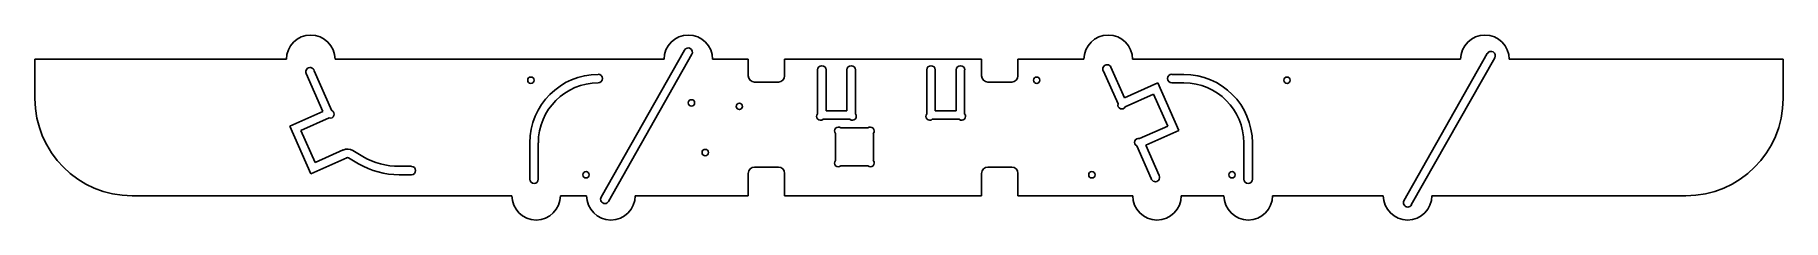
# Model space of a CAD drawing. Extents: x 91 to 1920, y 272 to 465.
import ezdxf

# ---------------------------------------------------------------- set-up
doc = ezdxf.new("R2010")
doc.units = 0
doc.header["$LTSCALE"] = 12.7
doc.layers.add('VISIBLE', color=7, linetype='CONTINUOUS')

msp = doc.modelspace()

# ---------------------------------------------------------------- linework, layer by layer
at = {"layer": 'VISIBLE'}
for p, q in [((90.9, 440), (90.9, 398.8)), ((354, 440), (90.9, 440)), ((749, 440), (404.8, 440)), ((683.2, 295.7), (770.5, 449.6)), ((691, 291.3), (778.2, 445.2)), ((837.1, 440), (799.8, 440)), ((837.1, 440), (837.1, 422.7)), ((875.2, 440), (875.2, 422.7)), ((1081.2, 440), (875.2, 440)), ((1081.2, 440), (1081.2, 422.7)), ((1119.3, 440), (1119.3, 422.7)), ((1188.3, 440), (1119.3, 440)), ((1582.4, 440), (1239.1, 440)), ((1523.1, 292), (1610.3, 446)), ((1530.8, 287.6), (1618.1, 441.6)), ((1919.7, 440), (1633.2, 440)), ((1919.7, 440), (1919.7, 398.8)), ((392.2, 385.4), (374.6, 425)), ((401.6, 386.1), (383, 428)), ((909.6, 383), (909.6, 428.8)), ((918.5, 386.1), (918.5, 428.8)), ((940.3, 386.1), (940.3, 428.8)), ((949.2, 428.8), (949.2, 383)), ((1023.9, 383), (1023.9, 428.8)), ((1032.8, 428.8), (1032.8, 386.1)), ((1054.6, 386.1), (1054.6, 428.8)), ((1063.5, 428.8), (1063.5, 383)), ((1208.8, 427.4), (1224, 393.3)), ((1216.6, 431.7), (1230.8, 399.8)), ((1292.9, 424.2), (1280.2, 424.2)), ((843.7, 416.1), (868.6, 416.1)), ((1087.8, 416.1), (1112.7, 416.1)), ((1265.6, 415.3), (1230.8, 399.8)), ((1261.1, 403.5), (1231.5, 390.4)), ((1261.1, 403.5), (1276, 370.1)), ((1265.6, 415.3), (1287.7, 365.6)), ((1292.9, 415.3), (1280.2, 415.3)), ((392.2, 385.4), (357.4, 369.9)), ((940.3, 386.1), (918.5, 386.1)), ((1032.8, 386.1), (1054.6, 386.1)), ((357.4, 369.9), (379.5, 320.2)), ((398.7, 378.6), (369.2, 365.4)), ((943.5, 377.2), (915.3, 377.2)), ((934.1, 368.1), (962.2, 368.1)), ((1029.6, 377.2), (1057.8, 377.2)), ((1276, 370.1), (1246.4, 357)), ((369.2, 365.4), (384, 332)), ((608.5, 314.5), (608.5, 352.6)), ((617.4, 314.5), (617.4, 352.6)), ((928.3, 362.3), (928.3, 334.2)), ((968, 334.2), (968, 362.3)), ((1243.5, 349.4), (1258.7, 315.3)), ((1287.7, 365.6), (1252.9, 350.1)), ((1252.9, 350.1), (1267.1, 318.3)), ((1355.7, 314.5), (1355.7, 352.6)), ((1364.6, 314.5), (1364.6, 352.6)), ((379.5, 320.2), (417, 336.9)), ((384, 332), (413.4, 345.1)), ((418.8, 336.8), (429.3, 330.7)), ((423.3, 344.5), (433.8, 338.3)), ((472, 328), (484.7, 328)), ((472, 319.1), (484.7, 319.1)), ((837.1, 297.2), (837.1, 320.6)), ((843.7, 327.2), (868.6, 327.2)), ((875.2, 297.2), (875.2, 320.6)), ((934.1, 328.4), (962.2, 328.4)), ((1081.2, 297.2), (1081.2, 320.6)), ((1087.8, 327.2), (1112.7, 327.2)), ((1119.3, 297.2), (1119.3, 320.6)), ((589.8, 297.2), (192.5, 297.2)), ((668, 297.2), (640.6, 297.2)), ((837.1, 297.2), (718.8, 297.2)), ((1081.2, 297.2), (875.2, 297.2)), ((1239.3, 297.2), (1119.3, 297.2)), ((1334.8, 297.2), (1290.1, 297.2)), ((1501.5, 297.2), (1385.6, 297.2)), ((1818.1, 297.2), (1552.3, 297.2))]:
    msp.add_line(p, q, dxfattribs=at)
for centre in [(609.7, 418.1), (1400.8, 418.1), (667.4, 319.1), (1343.2, 319.1)]:
    msp.add_circle(centre, 3.3, dxfattribs=at)
at = {"layer": 'VISIBLE', "extrusion": (0, 0, -1)}
for centre in [(-1138.9, 418.1), (-777.7, 394.4), (-827.8, 390.7), (-792.1, 342.4), (-1196.6, 319.1)]:
    msp.add_circle(centre, 3.3, dxfattribs=at)
at = {"layer": 'VISIBLE'}
for centre, radius, start, end in [((379.4, 440), 25.4, 0, 180), ((774.4, 440), 25.4, 0, 180), ((1213.7, 440), 25.4, 0, 180), ((1607.8, 440), 25.4, 0, 180), ((774.3, 447.4), 4.46, 330.4612, 150.4612), ((1614.2, 443.8), 4.46, 330.4612, 150.4612), ((378.7, 426.9), 4.49, 14.6411, 204), ((680.2, 419.8), 4.46, 270, 90), ((914, 428.8), 4.46, 0, 180), ((944.8, 428.8), 4.46, 0, 180), ((1028.3, 428.8), 4.46, 0, 180), ((1059.1, 428.8), 4.46, 0, 180), ((1212.5, 429.8), 4.49, 24, 213.3589), ((1280.2, 419.8), 4.46, 90, 270), ((417.8, 335.1), 10.9, 59.5861, 114), ((417.8, 335.1), 2.02, 59.5861, 114), ((484.7, 323.5), 4.46, 270, 90), ((613, 314.5), 4.46, 180, 0), ((1263, 316.4), 4.49, 194.6411, 24), ((1360.1, 314.5), 4.46, 180, 0), ((615.2, 297.2), 25.4, 180, 0), ((693.4, 297.2), 25.4, 180, 0), ((687.1, 293.5), 4.46, 150.4612, 330.4612), ((1264.7, 297.2), 25.4, 180, 0), ((1360.2, 297.2), 25.4, 180, 0), ((1526.9, 297.2), 25.4, 180, 0), ((1527, 289.8), 4.46, 150.4612, 330.4612)]:
    msp.add_arc(centre, radius, start, end, dxfattribs=at)
at = {"layer": 'VISIBLE', "extrusion": (0, 0, -1)}
for centre, radius, start, end in [((-680.2, 352.6), 71.6, 0, 90), ((-843.7, 422.7), 6.6, 270, 0), ((-868.6, 422.7), 6.6, 180, 270), ((-1087.8, 422.7), 6.6, 270, 0), ((-1112.7, 422.7), 6.6, 180, 270), ((-1292.9, 352.6), 71.6, 90, 180), ((-680.2, 352.6), 62.7, 0, 90), ((-1292.9, 352.6), 62.7, 90, 180), ((-192.5, 398.8), 101.6, 270, 0), ((-399.9, 382.5), 4.08, 115.7086, 286.2914), ((-1227.9, 392.1), 4.08, 205.7086, 16.2914), ((-1818.1, 398.8), 101.6, 180, 270), ((-912.7, 380.3), 4.08, 229.7086, 40.2914), ((-931.4, 365), 4.08, 319.7086, 130.2914), ((-946.1, 380.3), 4.08, 139.7086, 310.2914), ((-964.8, 365), 4.08, 49.7086, 220.2914), ((-1027, 380.3), 4.08, 229.7086, 40.2914), ((-1060.4, 380.3), 4.08, 139.7086, 310.2914), ((-1245.3, 353.1), 4.08, 295.7086, 106.2914), ((-472, 403.4), 84.3, 270, 300.4139), ((-472, 403.4), 75.4, 270, 300.4139), ((-931.4, 331.5), 4.08, 229.7086, 40.2914), ((-964.8, 331.5), 4.08, 139.7086, 310.2914), ((-843.7, 320.6), 6.6, 0, 90), ((-868.6, 320.6), 6.6, 90, 180), ((-1087.8, 320.6), 6.6, 0, 90), ((-1112.7, 320.6), 6.6, 90, 180)]:
    msp.add_arc(centre, radius, start, end, dxfattribs=at)

doc.saveas('drawing.dxf')
